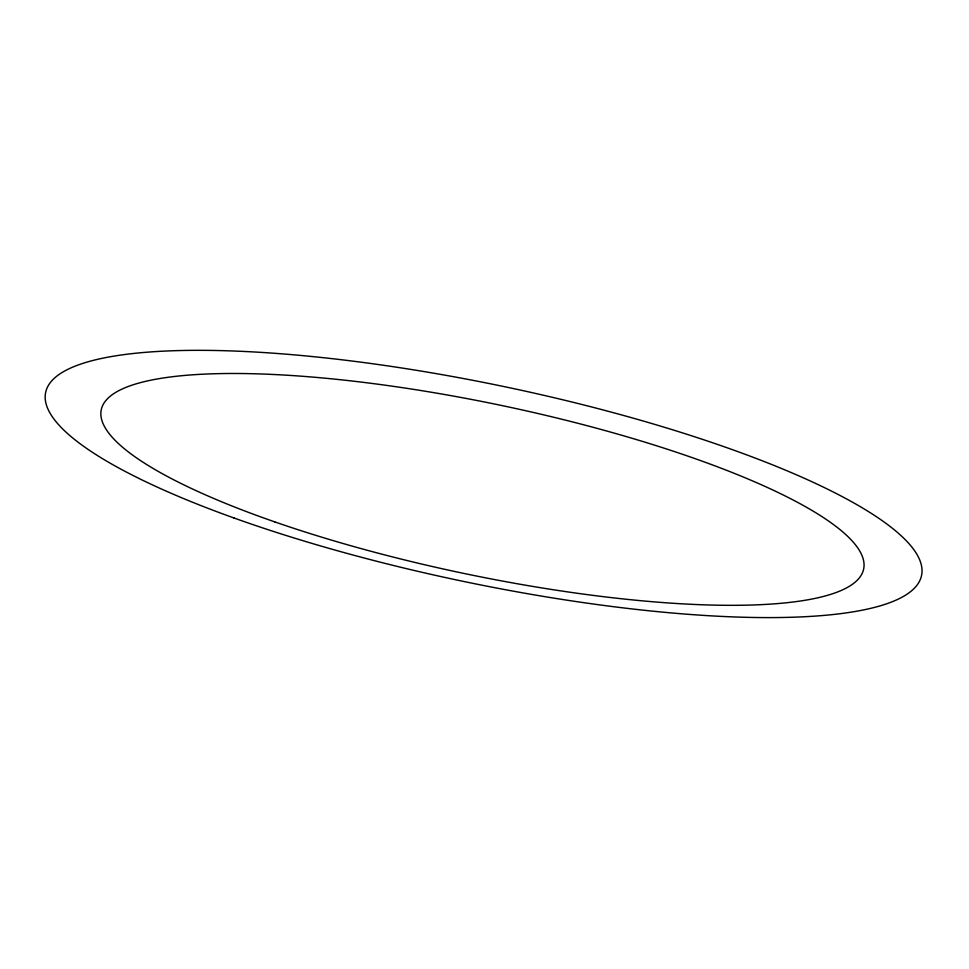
<?xml version="1.0" encoding="UTF-8"?>
<svg xmlns="http://www.w3.org/2000/svg" width="969" height="969" viewBox="0 0 969 969"><rect width="100%" height="100%" fill="white"/><g stroke="black" fill="none" stroke-linecap="round" stroke-linejoin="round"><path stroke-width="1.45" d="M233.941 517.967A447.412 99.504 11.8 0 0 920.55 578.881A447.412 99.504 11.8 0 0 296.308 355.042A447.412 99.504 11.8 0 0 233.941 517.967M274.748 521.879A389.405 86.047 11.8 0 0 863.536 569.53A389.405 86.047 11.8 0 0 309.099 376.796A389.405 86.047 11.8 0 0 274.748 521.879"/></g></svg>
